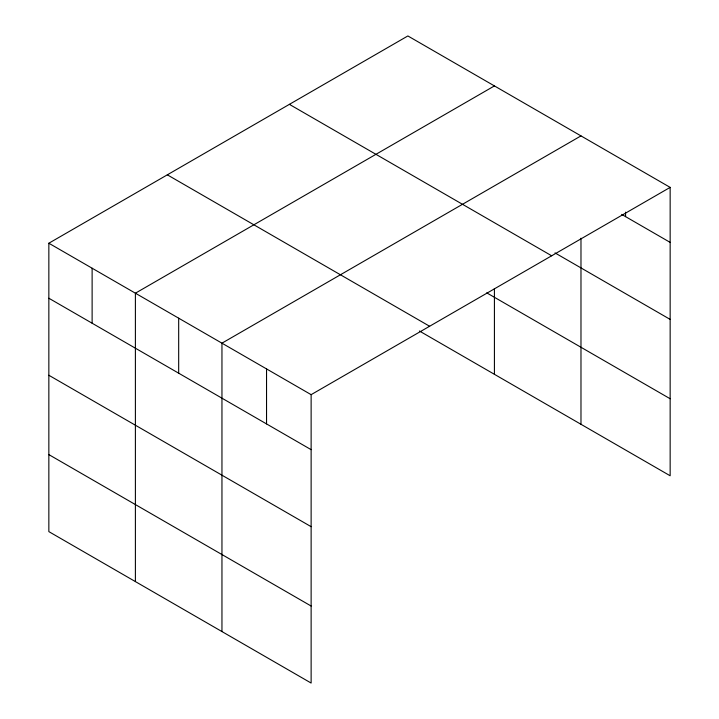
<?xml version="1.0" encoding="UTF-8"?>
<svg xmlns="http://www.w3.org/2000/svg" width="719" height="719" viewBox="0 0 719 719"><rect width="100%" height="100%" fill="white"/><g stroke="black" fill="none" stroke-linecap="round" stroke-linejoin="round"><path stroke-width="1.08" d="M670.153 187.38L311.129 394.659L311.129 683.05L48.847 531.62L48.847 243.229L407.871 35.95L670.153 187.38L670.153 475.771L419.411 331.001M494.42 85.921L135.397 293.199L135.397 581.59M580.979 135.891L221.955 343.17L221.955 631.561M621.692 214.397L670.153 242.384M555.014 252.917L670.153 319.398M289.389 104.354L551.68 255.784M486.727 292.849L670.153 398.748M167.32 174.825L429.611 326.255M48.847 243.229L311.129 394.659M48.847 298.232L311.129 449.663M48.847 375.255L311.129 526.676M48.847 454.606L311.129 606.027M625.566 212.15L625.566 216.635M580.979 238.205L580.979 424.282M494.42 288.481L494.42 374.311M266.542 368.919L266.542 423.913M178.68 318.184L178.68 373.188M92.122 268.214L92.122 323.217"/></g></svg>
